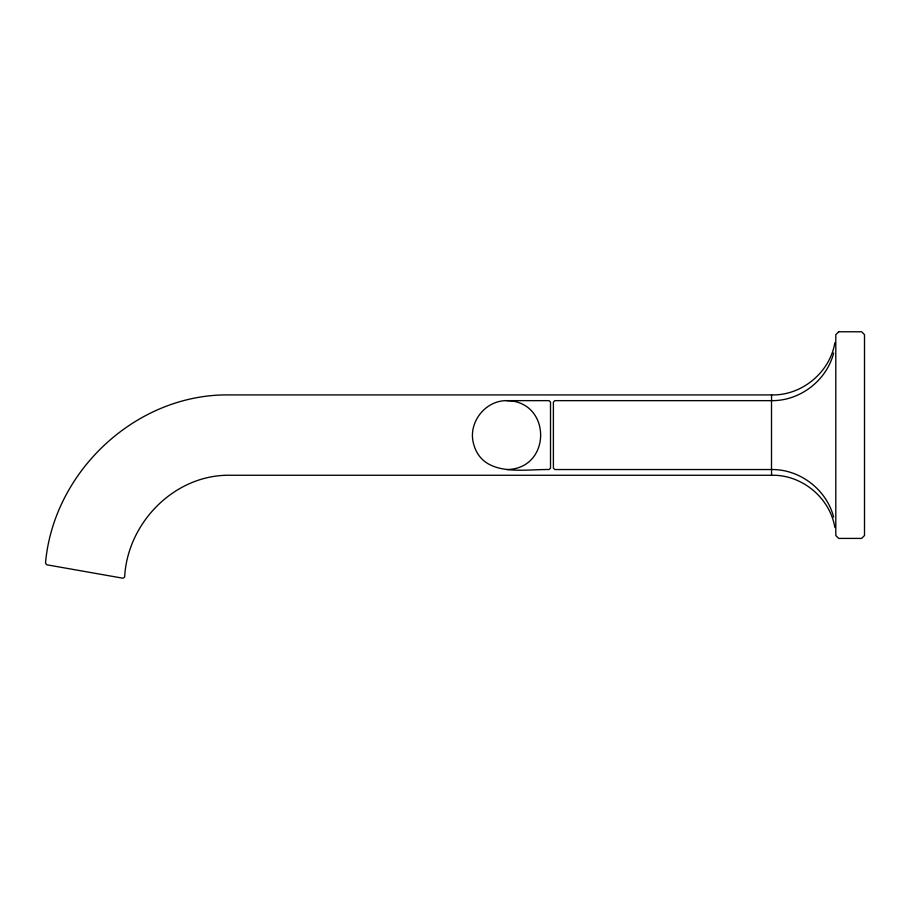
<?xml version="1.0" encoding="UTF-8"?>
<svg xmlns="http://www.w3.org/2000/svg" width="910" height="910" viewBox="0 0 910 910"><rect width="100%" height="100%" fill="white"/><g stroke="black" fill="none" stroke-linecap="round" stroke-linejoin="round"><path stroke-width="1.36" d="M834.868 342.717C829.943 372.463 801.699 395.748 771.555 394.917L229.218 394.917C136.386 393.598 53.531 471.175 45.5 563.108L46.672 564.769L122.964 578.225L124.636 577.065C127.537 522.021 175.55 473.553 231.561 475.27L771.555 475.27C801.699 474.44 829.943 497.724 834.868 527.47M833.651 353.023C826.678 380.551 799.901 401.071 771.509 400.65L554.827 400.65L553.394 402.106L553.394 468.093L554.827 469.537L771.509 469.537C799.901 469.116 826.678 489.648 833.651 517.164M506.893 400.65C485.075 400.252 467.592 423.036 473.632 444.012C482.732 477.704 523.398 469.105 549.083 469.537L550.516 468.093L550.516 402.106L549.083 400.65L506.893 400.65C551.881 401.185 551.881 469.003 506.893 469.537M771.555 394.917L771.555 400.298M771.555 469.89L771.555 475.27M771.509 400.65L771.509 469.537M838.667 331.775L835.801 334.664L835.801 535.524L838.667 538.413L861.634 538.413L864.5 535.524L864.5 334.664L861.634 331.775L838.667 331.775"/></g></svg>
